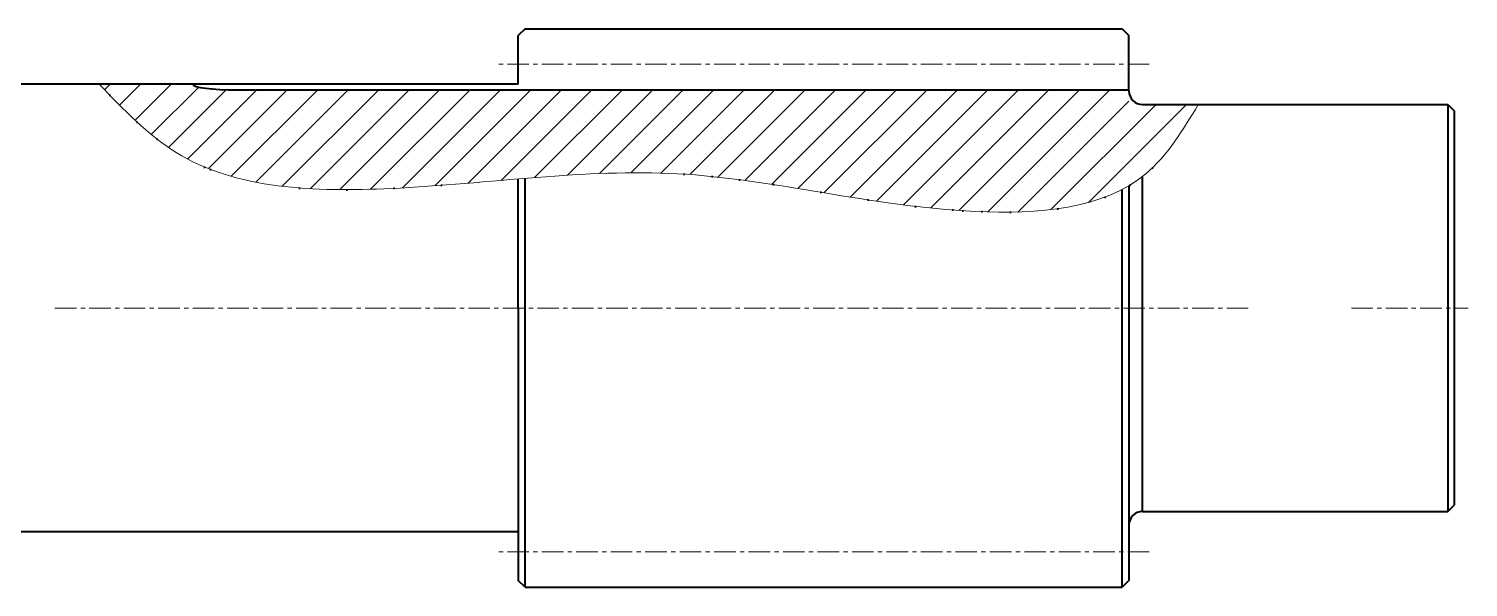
# Model space of a CAD drawing. Header units: millimetres. Extents: x -11382 to 23553, y -372 to 10786.
# Drawn here: x 8967.8 to 9179.9, y 5341.9 to 5424.2 of the extents above; entities that cross this region are included whole.
import ezdxf

# ---------------------------------------------------------------- set-up
doc = ezdxf.new("R2010")
doc.units = ezdxf.units.MM
doc.header["$LTSCALE"] = 0.2
doc.linetypes.add('CENTER', pattern=[50.8, 31.75, -6.35, 6.35, -6.35])
for name, color, linetype, lineweight in [('đường bao thấy', 7, 'Continuous', 40), ('đường kích thước', 90, 'Continuous', 15), ('đường mặt cắt', 160, 'Continuous', 15), ('đường nét tâm', 137, 'CENTER', 15)]:
    doc.layers.add(name, color=color, linetype=linetype, lineweight=lineweight)
pattern_1 = [(0, (6660.682, 2833.013), (0, 6.985), [5.08, -1.905]), (90, (6660.682, 2833.013), (-6.985, 4e-16), [5.08, -1.905])]
pattern_2 = [(45, (6660.6822, 2833.0133), (-2.245064, 2.245064), [])]

msp = doc.modelspace()

# ---------------------------------------------------------------- hatches: boundary and pattern name
at = {"layer": 'đường bao thấy', "ltscale": 0.5}
h = msp.add_hatch(dxfattribs=at)
h.set_pattern_fill('ANGLE', color=256, style=0)
h.set_pattern_definition(pattern_1)
edge = h.paths.add_edge_path(flags=17)
edge.add_spline(control_points=[(8981.533, 5412.573), (8982.356, 5411.753), (8983.189, 5410.951), (8984.039, 5410.181)], knot_values=[4.7732899, 4.7732899, 4.7732899, 4.7732899, 8.206278, 8.206278, 8.206278, 8.206278], degree=3, periodic=0)
edge.add_spline(control_points=[(8984.039, 5410.181), (8984.962, 5409.345), (8985.905, 5408.546), (8986.878, 5407.802)], knot_values=[8.206278, 8.206278, 8.206278, 8.206278, 11.9332247, 11.9332247, 11.9332247, 11.9332247], degree=3, periodic=0)
edge.add_spline(control_points=[(8986.878, 5407.802), (8987.395, 5407.405), (8987.921, 5407.024), (8988.457, 5406.662)], knot_values=[11.9332247, 11.9332247, 11.9332247, 11.9332247, 13.9173834, 13.9173834, 13.9173834, 13.9173834], degree=3, periodic=0)
edge.add_spline(control_points=[(8988.457, 5406.662), (8988.795, 5406.432), (8989.476, 5405.99), (8990.174, 5405.58), (8990.525, 5405.383)], knot_values=[13.9173834, 13.9173834, 13.9173834, 13.9173834, 15.1716587, 16.4125505, 16.4125505, 16.4125505, 16.4125505], degree=3, periodic=0)
edge.add_spline(control_points=[(8990.525, 5405.383), (8991.16, 5405.027), (8991.807, 5404.695), (8992.467, 5404.386)], knot_values=[16.4125505, 16.4125505, 16.4125505, 16.4125505, 18.6565744, 18.6565744, 18.6565744, 18.6565744], degree=3, periodic=0)
edge.add_spline(control_points=[(8992.467, 5404.386), (8993.059, 5404.109), (8993.66, 5403.85), (8994.27, 5403.608)], knot_values=[18.6565744, 18.6565744, 18.6565744, 18.6565744, 20.6708498, 20.6708498, 20.6708498, 20.6708498], degree=3, periodic=0)
edge.add_spline(control_points=[(8994.27, 5403.608), (8995.094, 5403.282), (8995.935, 5402.987), (8996.789, 5402.721)], knot_values=[20.6708498, 20.6708498, 20.6708498, 20.6708498, 23.3931738, 23.3931738, 23.3931738, 23.3931738], degree=3, periodic=0)
edge.add_spline(control_points=[(8996.789, 5402.721), (8997.736, 5402.427), (8998.701, 5402.168), (8999.68, 5401.941)], knot_values=[23.3931738, 23.3931738, 23.3931738, 23.3931738, 26.4134581, 26.4134581, 26.4134581, 26.4134581], degree=3, periodic=0)
edge.add_spline(control_points=[(8999.68, 5401.941), (9000.573, 5401.734), (9001.479, 5401.554), (9002.394, 5401.399)], knot_values=[26.4134581, 26.4134581, 26.4134581, 26.4134581, 29.1686682, 29.1686682, 29.1686682, 29.1686682], degree=3, periodic=0)
edge.add_spline(control_points=[(9002.394, 5401.399), (9003.608, 5401.192), (9004.84, 5401.028), (9006.085, 5400.9)], knot_values=[29.1686682, 29.1686682, 29.1686682, 29.1686682, 32.825091, 32.825091, 32.825091, 32.825091], degree=3, periodic=0)
edge.add_spline(control_points=[(9006.085, 5400.9), (9008.29, 5400.673), (9010.535, 5400.56), (9012.793, 5400.526)], knot_values=[32.825091, 32.825091, 32.825091, 32.825091, 39.3011029, 39.3011029, 39.3011029, 39.3011029], degree=3, periodic=0)
edge.add_spline(control_points=[(9012.793, 5400.526), (9015.561, 5400.484), (9018.365, 5400.561), (9021.141, 5400.692), (9021.157, 5400.693)], knot_values=[39.3011029, 39.3011029, 39.3011029, 39.3011029, 47.2388291, 47.2843613, 47.2843613, 47.2843613, 47.2843613], degree=3, periodic=0)
edge.add_spline(control_points=[(9021.157, 5400.693), (9024.546, 5400.854), (9027.892, 5401.095), (9031.202, 5401.362)], knot_values=[47.2843613, 47.2843613, 47.2843613, 47.2843613, 57.0309554, 57.0309554, 57.0309554, 57.0309554], degree=3, periodic=0)
edge.add_spline(control_points=[(9031.202, 5401.362), (9034.129, 5401.598), (9037.028, 5401.855), (9039.903, 5402.094)], knot_values=[57.0309554, 57.0309554, 57.0309554, 57.0309554, 65.6502112, 65.6502112, 65.6502112, 65.6502112], degree=3, periodic=0)
edge.add_spline(control_points=[(8978.138, 5416.067), (8981.715, 5412.328), (8992.852, 5400.684), (9016.626, 5399.963), (9033.762, 5401.584), (9039.903, 5402.094)], knot_values=[0, 0, 0, 0, 15.1716587, 47.2388291, 65.6502112, 65.6502112, 65.6502112, 65.6502112], degree=3, periodic=0)
edge.add_spline(control_points=[(8978.138, 5416.067), (8979.263, 5414.891), (8980.389, 5413.714), (8981.533, 5412.573)], knot_values=[0, 0, 0, 0, 4.7732899, 4.7732899, 4.7732899, 4.7732899], degree=3, periodic=0)
h = msp.add_hatch(dxfattribs=at)
h.set_pattern_fill('ANSI31', color=256, style=0)
h.set_pattern_definition(pattern_2)
edge = h.paths.add_edge_path(flags=0)
edge.add_spline(control_points=[(8978.138, 5416.067), (8981.715, 5412.328), (8992.852, 5400.684), (9025.279, 5399.701), (9064.283, 5405.929), (9099.71, 5395.718), (9130.929, 5397.898), (9137.832, 5409.283), (9140.127, 5413.067)], knot_values=[0, 0, 0, 0, 15.1716587, 47.2388291, 89.5421195, 133.8282269, 159.5406512, 172.3410902, 172.3410902, 172.3410902, 172.3410902], degree=3, periodic=0)
edge.add_spline(control_points=[(9140.127, 5413.067), (9137.832, 5409.283), (9130.929, 5397.898), (9099.71, 5395.718), (9064.283, 5405.929), (9025.279, 5399.701), (8992.852, 5400.684), (8981.715, 5412.328), (8978.138, 5416.067)], knot_values=[0, 0, 0, 0, 12.800439, 38.5128633, 82.7989707, 125.1022611, 157.1694315, 172.3410902, 172.3410902, 172.3410902, 172.3410902], degree=3, periodic=0)
edge = h.paths.add_edge_path(flags=17)
edge.add_ellipse((9004.664, 5416.067), major_axis=(-12.763, 0.035), ratio=0.1759834, start_angle=0.90115, end_angle=100.91644)
edge.add_ellipse((9004.664, 5416.067), major_axis=(-12.763, 0.035), ratio=0.1759834, start_angle=0.90115, end_angle=100.91644, ccw=False)
edge = h.paths.add_edge_path(flags=16)
edge.add_spline(control_points=[(8978.138, 5416.067), (8981.715, 5412.328), (8992.852, 5400.684), (9025.279, 5399.701), (9064.283, 5405.929), (9099.71, 5395.718), (9130.929, 5397.898), (9137.832, 5409.283), (9140.127, 5413.067)], knot_values=[0, 0, 0, 0, 15.1716587, 47.2388291, 89.5421195, 133.8282269, 159.5406512, 172.3410902, 172.3410902, 172.3410902, 172.3410902], degree=3, periodic=0)
edge.add_spline(control_points=[(8978.138, 5416.067), (8981.715, 5412.328), (8992.852, 5400.684), (9025.279, 5399.701), (9064.283, 5405.929), (9099.71, 5395.718), (9130.929, 5397.898), (9137.832, 5409.283), (9140.127, 5413.067)], knot_values=[0, 0, 0, 0, 15.1716587, 47.2388291, 89.5421195, 133.8282269, 159.5406512, 172.3410902, 172.3410902, 172.3410902, 172.3410902], degree=3, periodic=0)
h = msp.add_hatch(dxfattribs=at)
h.set_pattern_fill('ANSI31', color=256, style=0)
h.set_pattern_definition(pattern_2)
edge = h.paths.add_edge_path(flags=0)
edge.add_spline(control_points=[(8978.138, 5416.067), (8981.715, 5412.328), (8992.852, 5400.684), (9025.279, 5399.701), (9064.283, 5405.929), (9099.71, 5395.718), (9130.929, 5397.898), (9137.832, 5409.283), (9140.127, 5413.067)], knot_values=[0, 0, 0, 0, 15.1716587, 47.2388291, 89.5421195, 133.8282269, 159.5406512, 172.3410902, 172.3410902, 172.3410902, 172.3410902], degree=3, periodic=0)
edge.add_spline(control_points=[(9140.127, 5413.067), (9137.832, 5409.283), (9130.929, 5397.898), (9099.71, 5395.718), (9064.283, 5405.929), (9025.279, 5399.701), (8992.852, 5400.684), (8981.715, 5412.328), (8978.138, 5416.067)], knot_values=[0, 0, 0, 0, 12.800439, 38.5128633, 82.7989707, 125.1022611, 157.1694315, 172.3410902, 172.3410902, 172.3410902, 172.3410902], degree=3, periodic=0)
edge = h.paths.add_edge_path(flags=16)
edge.add_spline(control_points=[(8978.138, 5416.067), (8981.715, 5412.328), (8992.852, 5400.684), (9025.279, 5399.701), (9064.283, 5405.929), (9099.71, 5395.718), (9130.929, 5397.898), (9137.832, 5409.283), (9140.127, 5413.067)], knot_values=[0, 0, 0, 0, 15.1716587, 47.2388291, 89.5421195, 133.8282269, 159.5406512, 172.3410902, 172.3410902, 172.3410902, 172.3410902], degree=3, periodic=0)
edge.add_spline(control_points=[(8978.138, 5416.067), (8981.715, 5412.328), (8992.852, 5400.684), (9025.279, 5399.701), (9064.283, 5405.929), (9099.71, 5395.718), (9130.929, 5397.898), (9137.832, 5409.283), (9140.127, 5413.067)], knot_values=[0, 0, 0, 0, 15.1716587, 47.2388291, 89.5421195, 133.8282269, 159.5406512, 172.3410902, 172.3410902, 172.3410902, 172.3410902], degree=3, periodic=0)
edge = h.paths.add_edge_path(flags=17)
edge.add_spline(control_points=[(8978.138, 5416.067), (8981.715, 5412.328), (8992.852, 5400.684), (9025.279, 5399.701), (9064.283, 5405.929), (9099.71, 5395.718), (9130.929, 5397.898), (9137.832, 5409.283), (9140.127, 5413.067)], knot_values=[0, 0, 0, 0, 15.1716587, 47.2388291, 89.5421195, 133.8282269, 159.5406512, 172.3410902, 172.3410902, 172.3410902, 172.3410902], degree=3, periodic=0)
edge.add_spline(control_points=[(8978.138, 5416.067), (8981.715, 5412.328), (8992.852, 5400.684), (9025.279, 5399.701), (9064.283, 5405.929), (9099.71, 5395.718), (9130.929, 5397.898), (9137.832, 5409.283), (9140.127, 5413.067)], knot_values=[0, 0, 0, 0, 15.1716587, 47.2388291, 89.5421195, 133.8282269, 159.5406512, 172.3410902, 172.3410902, 172.3410902, 172.3410902], degree=3, periodic=0)
h = msp.add_hatch(dxfattribs=at)
h.set_pattern_fill('ANGLE', color=256, style=0)
h.set_pattern_definition(pattern_1)
edge = h.paths.add_edge_path(flags=17)
edge.add_spline(control_points=[(9132.576, 5403.01), (9132.933, 5403.318), (9133.279, 5403.64), (9133.615, 5403.976)], knot_values=[159.7793553, 159.7793553, 159.7793553, 159.7793553, 161.2493758, 161.2493758, 161.2493758, 161.2493758], degree=3, periodic=0)
edge.add_spline(control_points=[(9133.615, 5403.976), (9134.076, 5404.437), (9134.52, 5404.923), (9134.949, 5405.43)], knot_values=[161.2493758, 161.2493758, 161.2493758, 161.2493758, 163.2688901, 163.2688901, 163.2688901, 163.2688901], degree=3, periodic=0)
edge.add_spline(control_points=[(9134.949, 5405.43), (9135.544, 5406.132), (9136.11, 5406.874), (9136.657, 5407.643)], knot_values=[163.2688901, 163.2688901, 163.2688901, 163.2688901, 166.0726175, 166.0726175, 166.0726175, 166.0726175], degree=3, periodic=0)
edge.add_spline(control_points=[(9136.657, 5407.643), (9137.219, 5408.432), (9137.76, 5409.25), (9138.289, 5410.084)], knot_values=[166.0726175, 166.0726175, 166.0726175, 166.0726175, 168.9525787, 168.9525787, 168.9525787, 168.9525787], degree=3, periodic=0)
edge.add_spline(control_points=[(9138.289, 5410.084), (9138.912, 5411.064), (9139.52, 5412.066), (9140.127, 5413.067)], knot_values=[168.9525787, 168.9525787, 168.9525787, 168.9525787, 172.3410902, 172.3410902, 172.3410902, 172.3410902], degree=3, periodic=0)
edge.add_spline(control_points=[(9140.127, 5413.067), (9137.832, 5409.283), (9134.965, 5404.555), (9130.783, 5401.615), (9129.903, 5401.092)], knot_values=[156.3443378, 156.3443378, 156.3443378, 156.3443378, 169.1447768, 172.3410902, 172.3410902, 172.3410902, 172.3410902], degree=3, periodic=0)
edge.add_spline(control_points=[(9129.903, 5401.092), (9130.204, 5401.271), (9130.5, 5401.457), (9130.79, 5401.651)], knot_values=[156.3443378, 156.3443378, 156.3443378, 156.3443378, 157.4374625, 157.4374625, 157.4374625, 157.4374625], degree=3, periodic=0)
edge.add_spline(control_points=[(9130.79, 5401.651), (9131.058, 5401.831), (9131.321, 5402.017), (9131.58, 5402.21)], knot_values=[157.4374625, 157.4374625, 157.4374625, 157.4374625, 158.4471724, 158.4471724, 158.4471724, 158.4471724], degree=3, periodic=0)
edge.add_spline(control_points=[(9131.58, 5402.21), (9131.86, 5402.419), (9132.194, 5402.683), (9132.518, 5402.96), (9132.576, 5403.01)], knot_values=[158.4471724, 158.4471724, 158.4471724, 158.4471724, 159.5406512, 159.7793553, 159.7793553, 159.7793553, 159.7793553], degree=3, periodic=0)
h = msp.add_hatch(dxfattribs=at)
h.set_pattern_fill('ANGLE', color=256, style=0)
h.set_pattern_definition(pattern_1)
edge = h.paths.add_edge_path(flags=17)
edge.add_spline(control_points=[(9128.667, 5400.415), (9128.267, 5400.213), (9127.859, 5400.022), (9127.444, 5399.842)], knot_values=[153.4917219, 153.4917219, 153.4917219, 153.4917219, 154.8824595, 154.8824595, 154.8824595, 154.8824595], degree=3, periodic=0)
edge.add_spline(control_points=[(9127.444, 5399.842), (9127.034, 5399.665), (9126.617, 5399.499), (9126.194, 5399.343)], knot_values=[152.1190517, 152.1190517, 152.1190517, 152.1190517, 153.4917219, 153.4917219, 153.4917219, 153.4917219], degree=3, periodic=0)
edge.add_spline(control_points=[(9126.194, 5399.343), (9125.749, 5399.179), (9125.297, 5399.026), (9124.839, 5398.884)], knot_values=[150.6759568, 150.6759568, 150.6759568, 150.6759568, 152.1190517, 152.1190517, 152.1190517, 152.1190517], degree=3, periodic=0)
edge.add_spline(control_points=[(9124.839, 5398.884), (9123.98, 5398.618), (9123.1, 5398.39), (9122.201, 5398.195)], knot_values=[147.9740105, 147.9740105, 147.9740105, 147.9740105, 150.6759568, 150.6759568, 150.6759568, 150.6759568], degree=3, periodic=0)
edge.add_spline(control_points=[(9122.201, 5398.195), (9121.346, 5398.01), (9120.476, 5397.855), (9119.593, 5397.727)], knot_values=[145.4032092, 145.4032092, 145.4032092, 145.4032092, 147.9740105, 147.9740105, 147.9740105, 147.9740105], degree=3, periodic=0)
edge.add_spline(control_points=[(9119.593, 5397.727), (9118.578, 5397.58), (9117.547, 5397.469), (9116.506, 5397.388)], knot_values=[142.4482572, 142.4482572, 142.4482572, 142.4482572, 145.4032092, 145.4032092, 145.4032092, 145.4032092], degree=3, periodic=0)
edge.add_spline(control_points=[(9116.506, 5397.388), (9115.411, 5397.302), (9114.305, 5397.25), (9113.195, 5397.225)], knot_values=[139.3392035, 139.3392035, 139.3392035, 139.3392035, 142.4482572, 142.4482572, 142.4482572, 142.4482572], degree=3, periodic=0)
edge.add_spline(control_points=[(9113.195, 5397.225), (9111.861, 5397.195), (9110.521, 5397.205), (9109.187, 5397.243)], knot_values=[135.6015052, 135.6015052, 135.6015052, 135.6015052, 139.3392035, 139.3392035, 139.3392035, 139.3392035], degree=3, periodic=0)
edge.add_spline(control_points=[(9109.187, 5397.243), (9108.554, 5397.261), (9106.295, 5397.348), (9104.072, 5397.503), (9102.486, 5397.642)], knot_values=[129.2558254, 129.2558254, 129.2558254, 129.2558254, 131.0291037, 135.6015052, 135.6015052, 135.6015052, 135.6015052], degree=3, periodic=0)
edge.add_spline(control_points=[(9102.486, 5397.642), (9099.041, 5397.945), (9095.672, 5398.379), (9092.356, 5398.871)], knot_values=[119.3236399, 119.3236399, 119.3236399, 119.3236399, 129.2558254, 129.2558254, 129.2558254, 129.2558254], degree=3, periodic=0)
edge.add_spline(control_points=[(9092.356, 5398.871), (9086.886, 5399.682), (9081.561, 5400.65), (9076.278, 5401.444)], knot_values=[102.9352863, 102.9352863, 102.9352863, 102.9352863, 119.3236399, 119.3236399, 119.3236399, 119.3236399], degree=3, periodic=0)
edge.add_spline(control_points=[(9076.278, 5401.444), (9071.961, 5402.093), (9067.283, 5402.674), (9062.572, 5402.901), (9062.179, 5402.918)], knot_values=[88.3237326, 88.3237326, 88.3237326, 88.3237326, 101.7168994, 102.9352863, 102.9352863, 102.9352863, 102.9352863], degree=3, periodic=0)
edge.add_spline(control_points=[(9062.179, 5402.918), (9056.982, 5403.138), (9051.744, 5402.946), (9046.435, 5402.592)], knot_values=[72.2173752, 72.2173752, 72.2173752, 72.2173752, 88.3237326, 88.3237326, 88.3237326, 88.3237326], degree=3, periodic=0)
edge.add_spline(control_points=[(9046.435, 5402.592), (9044.27, 5402.447), (9042.093, 5402.276), (9039.903, 5402.094)], knot_values=[65.6502112, 65.6502112, 65.6502112, 65.6502112, 72.2173752, 72.2173752, 72.2173752, 72.2173752], degree=3, periodic=0)
edge.add_spline(control_points=[(9039.903, 5402.094), (9047.872, 5402.755), (9070.091, 5404.255), (9098.702, 5396.009), (9123.701, 5397.41), (9129.903, 5401.092)], knot_values=[65.6502112, 65.6502112, 65.6502112, 65.6502112, 89.5421195, 133.8282269, 156.3443378, 156.3443378, 156.3443378, 156.3443378], degree=3, periodic=0)
edge.add_spline(control_points=[(9129.825, 5401.046), (9129.851, 5401.062), (9129.877, 5401.077), (9129.903, 5401.092)], knot_values=[156.2508077, 156.2508077, 156.2508077, 156.2508077, 156.3443378, 156.3443378, 156.3443378, 156.3443378], degree=3, periodic=0)
edge.add_spline(control_points=[(9129.825, 5401.046), (9129.447, 5400.824), (9129.061, 5400.614), (9128.667, 5400.415)], knot_values=[154.8824595, 154.8824595, 154.8824595, 154.8824595, 156.2508077, 156.2508077, 156.2508077, 156.2508077], degree=3, periodic=0)
h = msp.add_hatch(dxfattribs=at)
h.set_pattern_fill('ANSI31', color=256, style=0)
h.set_pattern_definition(pattern_2)
edge = h.paths.add_edge_path(flags=16)
edge.add_spline(control_points=[(9046.435, 5402.592), (9047.15, 5402.639), (9047.863, 5402.684), (9048.576, 5402.725)], knot_values=[72.2173752, 72.2173752, 72.2173752, 72.2173752, 74.3860937, 74.3860937, 74.3860937, 74.3860937], degree=3, periodic=0)
edge.add_spline(control_points=[(9048.576, 5402.725), (9047.863, 5402.684), (9047.15, 5402.639), (9046.435, 5402.592)], knot_values=[72.2173752, 72.2173752, 72.2173752, 72.2173752, 74.3860937, 74.3860937, 74.3860937, 74.3860937], degree=3, periodic=0)
edge = h.paths.add_edge_path(flags=16)
edge.add_spline(control_points=[(9041.362, 5402.213), (9043.061, 5402.35), (9044.751, 5402.479), (9046.435, 5402.592)], knot_values=[67.1104024, 67.1104024, 67.1104024, 67.1104024, 72.2173752, 72.2173752, 72.2173752, 72.2173752], degree=3, periodic=0)
edge.add_spline(control_points=[(9041.362, 5402.213), (9043.061, 5402.35), (9044.751, 5402.479), (9046.435, 5402.592)], knot_values=[67.1104024, 67.1104024, 67.1104024, 67.1104024, 72.2173752, 72.2173752, 72.2173752, 72.2173752], degree=3, periodic=0)
edge = h.paths.add_edge_path(flags=16)
edge.add_spline(control_points=[(9074.085, 5401.763), (9074.816, 5401.661), (9075.547, 5401.554), (9076.278, 5401.444)], knot_values=[100.6650317, 100.6650317, 100.6650317, 100.6650317, 102.9352863, 102.9352863, 102.9352863, 102.9352863], degree=3, periodic=0)
edge.add_spline(control_points=[(9062.179, 5402.918), (9062.572, 5402.901), (9067.283, 5402.674), (9071.961, 5402.093), (9076.278, 5401.444)], knot_values=[88.3237326, 88.3237326, 88.3237326, 88.3237326, 89.5421195, 102.9352863, 102.9352863, 102.9352863, 102.9352863], degree=3, periodic=0)
edge.add_spline(control_points=[(9062.179, 5402.918), (9062.572, 5402.901), (9066.551, 5402.709), (9070.507, 5402.265), (9074.085, 5401.763)], knot_values=[88.3237326, 88.3237326, 88.3237326, 88.3237326, 89.5421195, 100.6650317, 100.6650317, 100.6650317, 100.6650317], degree=3, periodic=0)
edge = h.paths.add_edge_path(flags=0)
edge.add_spline(control_points=[(9062.179, 5402.918), (9062.572, 5402.901), (9066.551, 5402.709), (9070.507, 5402.265), (9074.085, 5401.763)], knot_values=[88.3237326, 88.3237326, 88.3237326, 88.3237326, 89.5421195, 100.6650317, 100.6650317, 100.6650317, 100.6650317], degree=3, periodic=0)
edge.add_spline(control_points=[(9062.179, 5402.918), (9062.572, 5402.901), (9066.551, 5402.709), (9070.507, 5402.265), (9074.085, 5401.763)], knot_values=[88.3237326, 88.3237326, 88.3237326, 88.3237326, 89.5421195, 100.6650317, 100.6650317, 100.6650317, 100.6650317], degree=3, periodic=0)
edge = h.paths.add_edge_path(flags=0)
edge.add_spline(control_points=[(9062.179, 5402.918), (9062.572, 5402.901), (9067.283, 5402.674), (9071.961, 5402.093), (9076.278, 5401.444)], knot_values=[88.3237326, 88.3237326, 88.3237326, 88.3237326, 89.5421195, 102.9352863, 102.9352863, 102.9352863, 102.9352863], degree=3, periodic=0)
edge.add_spline(control_points=[(9062.179, 5402.918), (9062.572, 5402.901), (9067.283, 5402.674), (9071.961, 5402.093), (9076.278, 5401.444)], knot_values=[88.3237326, 88.3237326, 88.3237326, 88.3237326, 89.5421195, 102.9352863, 102.9352863, 102.9352863, 102.9352863], degree=3, periodic=0)
edge = h.paths.add_edge_path(flags=17)
edge.add_spline(control_points=[(9046.435, 5402.592), (9051.744, 5402.946), (9056.982, 5403.138), (9062.179, 5402.918)], knot_values=[72.2173752, 72.2173752, 72.2173752, 72.2173752, 88.3237326, 88.3237326, 88.3237326, 88.3237326], degree=3, periodic=0)
edge.add_spline(control_points=[(9046.435, 5402.592), (9051.744, 5402.946), (9056.982, 5403.138), (9062.179, 5402.918)], knot_values=[72.2173752, 72.2173752, 72.2173752, 72.2173752, 88.3237326, 88.3237326, 88.3237326, 88.3237326], degree=3, periodic=0)
edge = h.paths.add_edge_path(flags=16)
edge.add_spline(control_points=[(9048.576, 5402.725), (9053.154, 5402.99), (9057.682, 5403.108), (9062.179, 5402.918)], knot_values=[74.3860937, 74.3860937, 74.3860937, 74.3860937, 88.3237326, 88.3237326, 88.3237326, 88.3237326], degree=3, periodic=0)
edge.add_spline(control_points=[(9048.576, 5402.725), (9053.154, 5402.99), (9057.682, 5403.108), (9062.179, 5402.918)], knot_values=[74.3860937, 74.3860937, 74.3860937, 74.3860937, 88.3237326, 88.3237326, 88.3237326, 88.3237326], degree=3, periodic=0)
h = msp.add_hatch(dxfattribs=at)
h.set_pattern_fill('ANSI31', color=256, style=0)
h.set_pattern_definition(pattern_2)
edge = h.paths.add_edge_path(flags=16)
edge.add_spline(control_points=[(9081.894, 5400.553), (9085.339, 5399.986), (9088.817, 5399.396), (9092.356, 5398.871)], knot_values=[108.7213211, 108.7213211, 108.7213211, 108.7213211, 119.3236399, 119.3236399, 119.3236399, 119.3236399], degree=3, periodic=0)
edge.add_spline(control_points=[(9081.894, 5400.553), (9085.339, 5399.986), (9088.817, 5399.396), (9092.356, 5398.871)], knot_values=[108.7213211, 108.7213211, 108.7213211, 108.7213211, 119.3236399, 119.3236399, 119.3236399, 119.3236399], degree=3, periodic=0)
edge = h.paths.add_edge_path(flags=17)
edge.add_spline(control_points=[(9076.278, 5401.444), (9078.143, 5401.164), (9080.014, 5400.862), (9081.894, 5400.553)], knot_values=[102.9352863, 102.9352863, 102.9352863, 102.9352863, 108.7213211, 108.7213211, 108.7213211, 108.7213211], degree=3, periodic=0)
edge.add_spline(control_points=[(9076.278, 5401.444), (9078.143, 5401.164), (9080.014, 5400.862), (9081.894, 5400.553)], knot_values=[102.9352863, 102.9352863, 102.9352863, 102.9352863, 108.7213211, 108.7213211, 108.7213211, 108.7213211], degree=3, periodic=0)
edge = h.paths.add_edge_path(flags=16)
edge.add_spline(control_points=[(9074.085, 5401.763), (9074.816, 5401.661), (9075.547, 5401.554), (9076.278, 5401.444)], knot_values=[100.6650317, 100.6650317, 100.6650317, 100.6650317, 102.9352863, 102.9352863, 102.9352863, 102.9352863], degree=3, periodic=0)
edge.add_spline(control_points=[(9062.179, 5402.918), (9062.572, 5402.901), (9067.283, 5402.674), (9071.961, 5402.093), (9076.278, 5401.444)], knot_values=[88.3237326, 88.3237326, 88.3237326, 88.3237326, 89.5421195, 102.9352863, 102.9352863, 102.9352863, 102.9352863], degree=3, periodic=0)
edge.add_spline(control_points=[(9062.179, 5402.918), (9062.572, 5402.901), (9066.551, 5402.709), (9070.507, 5402.265), (9074.085, 5401.763)], knot_values=[88.3237326, 88.3237326, 88.3237326, 88.3237326, 89.5421195, 100.6650317, 100.6650317, 100.6650317, 100.6650317], degree=3, periodic=0)
edge = h.paths.add_edge_path(flags=0)
edge.add_spline(control_points=[(9074.085, 5401.763), (9074.816, 5401.661), (9075.547, 5401.554), (9076.278, 5401.444)], knot_values=[100.6650317, 100.6650317, 100.6650317, 100.6650317, 102.9352863, 102.9352863, 102.9352863, 102.9352863], degree=3, periodic=0)
edge.add_spline(control_points=[(9074.085, 5401.763), (9074.816, 5401.661), (9075.547, 5401.554), (9076.278, 5401.444)], knot_values=[100.6650317, 100.6650317, 100.6650317, 100.6650317, 102.9352863, 102.9352863, 102.9352863, 102.9352863], degree=3, periodic=0)
edge = h.paths.add_edge_path(flags=0)
edge.add_spline(control_points=[(9062.179, 5402.918), (9062.572, 5402.901), (9067.283, 5402.674), (9071.961, 5402.093), (9076.278, 5401.444)], knot_values=[88.3237326, 88.3237326, 88.3237326, 88.3237326, 89.5421195, 102.9352863, 102.9352863, 102.9352863, 102.9352863], degree=3, periodic=0)
edge.add_spline(control_points=[(9062.179, 5402.918), (9062.572, 5402.901), (9067.283, 5402.674), (9071.961, 5402.093), (9076.278, 5401.444)], knot_values=[88.3237326, 88.3237326, 88.3237326, 88.3237326, 89.5421195, 102.9352863, 102.9352863, 102.9352863, 102.9352863], degree=3, periodic=0)
h = msp.add_hatch(dxfattribs=at)
h.set_pattern_fill('ANSI31', color=256, style=0)
h.set_pattern_definition(pattern_2)
edge = h.paths.add_edge_path(flags=16)
edge.add_spline(control_points=[(9102.486, 5397.642), (9102.486, 5397.642), (9102.486, 5397.642), (9102.486, 5397.642)], knot_values=[129.2558239, 129.2558239, 129.2558239, 129.2558239, 129.2558254, 129.2558254, 129.2558254, 129.2558254], degree=3, periodic=0)
edge.add_spline(control_points=[(9092.356, 5398.871), (9095.672, 5398.379), (9099.041, 5397.945), (9102.486, 5397.642)], knot_values=[119.3236399, 119.3236399, 119.3236399, 119.3236399, 129.2558254, 129.2558254, 129.2558254, 129.2558254], degree=3, periodic=0)
edge.add_spline(control_points=[(9092.356, 5398.871), (9092.748, 5398.813), (9093.14, 5398.756), (9093.532, 5398.699)], knot_values=[119.3236399, 119.3236399, 119.3236399, 119.3236399, 120.4956166, 120.4956166, 120.4956166, 120.4956166], degree=3, periodic=0)
edge.add_spline(control_points=[(9093.532, 5398.699), (9096.468, 5398.279), (9099.447, 5397.909), (9102.486, 5397.642)], knot_values=[120.4956166, 120.4956166, 120.4956166, 120.4956166, 129.2558239, 129.2558239, 129.2558239, 129.2558239], degree=3, periodic=0)
edge = h.paths.add_edge_path(flags=0)
edge.add_spline(control_points=[(9092.356, 5398.871), (9092.748, 5398.813), (9093.14, 5398.756), (9093.532, 5398.699)], knot_values=[119.3236399, 119.3236399, 119.3236399, 119.3236399, 120.4956166, 120.4956166, 120.4956166, 120.4956166], degree=3, periodic=0)
edge.add_spline(control_points=[(9092.356, 5398.871), (9092.748, 5398.813), (9093.14, 5398.756), (9093.532, 5398.699)], knot_values=[119.3236399, 119.3236399, 119.3236399, 119.3236399, 120.4956166, 120.4956166, 120.4956166, 120.4956166], degree=3, periodic=0)
edge = h.paths.add_edge_path(flags=0)
edge.add_spline(control_points=[(9102.486, 5397.642), (9102.486, 5397.642), (9102.486, 5397.642), (9102.486, 5397.642)], knot_values=[129.2558239, 129.2558239, 129.2558239, 129.2558239, 129.2558254, 129.2558254, 129.2558254, 129.2558254], degree=3, periodic=0)
edge.add_spline(control_points=[(9093.532, 5398.699), (9096.468, 5398.279), (9099.447, 5397.909), (9102.486, 5397.642)], knot_values=[120.4956166, 120.4956166, 120.4956166, 120.4956166, 129.2558239, 129.2558239, 129.2558239, 129.2558239], degree=3, periodic=0)
edge.add_spline(control_points=[(9092.356, 5398.871), (9092.748, 5398.813), (9093.14, 5398.756), (9093.532, 5398.699)], knot_values=[119.3236399, 119.3236399, 119.3236399, 119.3236399, 120.4956166, 120.4956166, 120.4956166, 120.4956166], degree=3, periodic=0)
edge.add_spline(control_points=[(9092.356, 5398.871), (9095.672, 5398.379), (9099.041, 5397.945), (9102.486, 5397.642)], knot_values=[119.3236399, 119.3236399, 119.3236399, 119.3236399, 129.2558254, 129.2558254, 129.2558254, 129.2558254], degree=3, periodic=0)
edge = h.paths.add_edge_path(flags=17)
edge.add_spline(control_points=[(9076.278, 5401.444), (9081.561, 5400.65), (9086.886, 5399.682), (9092.356, 5398.871)], knot_values=[102.9352863, 102.9352863, 102.9352863, 102.9352863, 119.3236399, 119.3236399, 119.3236399, 119.3236399], degree=3, periodic=0)
edge.add_spline(control_points=[(9076.278, 5401.444), (9081.561, 5400.65), (9086.886, 5399.682), (9092.356, 5398.871)], knot_values=[102.9352863, 102.9352863, 102.9352863, 102.9352863, 119.3236399, 119.3236399, 119.3236399, 119.3236399], degree=3, periodic=0)
edge = h.paths.add_edge_path(flags=16)
edge.add_spline(control_points=[(9081.894, 5400.553), (9085.339, 5399.986), (9088.817, 5399.396), (9092.356, 5398.871)], knot_values=[108.7213211, 108.7213211, 108.7213211, 108.7213211, 119.3236399, 119.3236399, 119.3236399, 119.3236399], degree=3, periodic=0)
edge.add_spline(control_points=[(9081.894, 5400.553), (9085.339, 5399.986), (9088.817, 5399.396), (9092.356, 5398.871)], knot_values=[108.7213211, 108.7213211, 108.7213211, 108.7213211, 119.3236399, 119.3236399, 119.3236399, 119.3236399], degree=3, periodic=0)
edge = h.paths.add_edge_path(flags=16)
edge.add_spline(control_points=[(9074.085, 5401.763), (9074.816, 5401.661), (9075.547, 5401.554), (9076.278, 5401.444)], knot_values=[100.6650317, 100.6650317, 100.6650317, 100.6650317, 102.9352863, 102.9352863, 102.9352863, 102.9352863], degree=3, periodic=0)
edge.add_spline(control_points=[(9062.179, 5402.918), (9062.572, 5402.901), (9067.283, 5402.674), (9071.961, 5402.093), (9076.278, 5401.444)], knot_values=[88.3237326, 88.3237326, 88.3237326, 88.3237326, 89.5421195, 102.9352863, 102.9352863, 102.9352863, 102.9352863], degree=3, periodic=0)
edge.add_spline(control_points=[(9062.179, 5402.918), (9062.572, 5402.901), (9066.551, 5402.709), (9070.507, 5402.265), (9074.085, 5401.763)], knot_values=[88.3237326, 88.3237326, 88.3237326, 88.3237326, 89.5421195, 100.6650317, 100.6650317, 100.6650317, 100.6650317], degree=3, periodic=0)
edge = h.paths.add_edge_path(flags=0)
edge.add_spline(control_points=[(9062.179, 5402.918), (9062.572, 5402.901), (9067.283, 5402.674), (9071.961, 5402.093), (9076.278, 5401.444)], knot_values=[88.3237326, 88.3237326, 88.3237326, 88.3237326, 89.5421195, 102.9352863, 102.9352863, 102.9352863, 102.9352863], degree=3, periodic=0)
edge.add_spline(control_points=[(9062.179, 5402.918), (9062.572, 5402.901), (9067.283, 5402.674), (9071.961, 5402.093), (9076.278, 5401.444)], knot_values=[88.3237326, 88.3237326, 88.3237326, 88.3237326, 89.5421195, 102.9352863, 102.9352863, 102.9352863, 102.9352863], degree=3, periodic=0)
h = msp.add_hatch(dxfattribs=at)
h.set_pattern_fill('ANSI31', color=256, style=0)
h.set_pattern_definition(pattern_2)
edge = h.paths.add_edge_path(flags=0)
edge.add_spline(control_points=[(9129.903, 5401.092), (9130.204, 5401.271), (9130.5, 5401.457), (9130.79, 5401.651)], knot_values=[156.3443378, 156.3443378, 156.3443378, 156.3443378, 157.4374625, 157.4374625, 157.4374625, 157.4374625], degree=3, periodic=0)
edge.add_spline(control_points=[(9129.903, 5401.092), (9130.204, 5401.271), (9130.5, 5401.457), (9130.79, 5401.651)], knot_values=[156.3443378, 156.3443378, 156.3443378, 156.3443378, 157.4374625, 157.4374625, 157.4374625, 157.4374625], degree=3, periodic=0)
edge = h.paths.add_edge_path(flags=16)
edge.add_spline(control_points=[(9129.903, 5401.092), (9130.142, 5401.234), (9130.377, 5401.381), (9130.61, 5401.532)], knot_values=[156.3443378, 156.3443378, 156.3443378, 156.3443378, 157.2120042, 157.2120042, 157.2120042, 157.2120042], degree=3, periodic=0)
edge.add_spline(control_points=[(9129.903, 5401.092), (9130.204, 5401.271), (9130.5, 5401.457), (9130.79, 5401.651)], knot_values=[156.3443378, 156.3443378, 156.3443378, 156.3443378, 157.4374625, 157.4374625, 157.4374625, 157.4374625], degree=3, periodic=0)
edge.add_spline(control_points=[(9130.61, 5401.532), (9130.67, 5401.572), (9130.73, 5401.611), (9130.79, 5401.651)], knot_values=[157.2120042, 157.2120042, 157.2120042, 157.2120042, 157.4374625, 157.4374625, 157.4374625, 157.4374625], degree=3, periodic=0)
edge = h.paths.add_edge_path(flags=16)
edge.add_spline(control_points=[(9129.825, 5401.046), (9129.851, 5401.062), (9129.877, 5401.077), (9129.903, 5401.092)], knot_values=[156.2508077, 156.2508077, 156.2508077, 156.2508077, 156.344331, 156.344331, 156.344331, 156.344331], degree=3, periodic=0)
edge.add_spline(control_points=[(9129.825, 5401.046), (9129.851, 5401.062), (9129.877, 5401.077), (9129.903, 5401.092)], knot_values=[156.2508077, 156.2508077, 156.2508077, 156.2508077, 156.344331, 156.344331, 156.344331, 156.344331], degree=3, periodic=0)
edge = h.paths.add_edge_path(flags=17)
edge.add_spline(control_points=[(9129.825, 5401.046), (9129.851, 5401.062), (9129.877, 5401.077), (9129.903, 5401.092)], knot_values=[156.2508077, 156.2508077, 156.2508077, 156.2508077, 156.3443378, 156.3443378, 156.3443378, 156.3443378], degree=3, periodic=0)
edge.add_spline(control_points=[(9129.825, 5401.046), (9129.851, 5401.062), (9129.877, 5401.077), (9129.903, 5401.092)], knot_values=[156.2508077, 156.2508077, 156.2508077, 156.2508077, 156.3443378, 156.3443378, 156.3443378, 156.3443378], degree=3, periodic=0)
h = msp.add_hatch(dxfattribs=at)
h.set_pattern_fill('ANSI31', color=256, style=0)
h.set_pattern_definition(pattern_2)
edge = h.paths.add_edge_path(flags=0)
edge.add_spline(control_points=[(9129.903, 5401.092), (9130.142, 5401.234), (9130.377, 5401.381), (9130.61, 5401.532)], knot_values=[156.3443378, 156.3443378, 156.3443378, 156.3443378, 157.2120042, 157.2120042, 157.2120042, 157.2120042], degree=3, periodic=0)
edge.add_spline(control_points=[(9129.903, 5401.092), (9130.142, 5401.234), (9130.377, 5401.381), (9130.61, 5401.532)], knot_values=[156.3443378, 156.3443378, 156.3443378, 156.3443378, 157.2120042, 157.2120042, 157.2120042, 157.2120042], degree=3, periodic=0)
edge = h.paths.add_edge_path(flags=0)
edge.add_spline(control_points=[(9129.903, 5401.092), (9130.204, 5401.271), (9130.5, 5401.457), (9130.79, 5401.651)], knot_values=[156.3443378, 156.3443378, 156.3443378, 156.3443378, 157.4374625, 157.4374625, 157.4374625, 157.4374625], degree=3, periodic=0)
edge.add_spline(control_points=[(9129.903, 5401.092), (9130.204, 5401.271), (9130.5, 5401.457), (9130.79, 5401.651)], knot_values=[156.3443378, 156.3443378, 156.3443378, 156.3443378, 157.4374625, 157.4374625, 157.4374625, 157.4374625], degree=3, periodic=0)
edge = h.paths.add_edge_path(flags=16)
edge.add_spline(control_points=[(9129.903, 5401.092), (9130.142, 5401.234), (9130.377, 5401.381), (9130.61, 5401.532)], knot_values=[156.3443378, 156.3443378, 156.3443378, 156.3443378, 157.2120042, 157.2120042, 157.2120042, 157.2120042], degree=3, periodic=0)
edge.add_spline(control_points=[(9129.903, 5401.092), (9130.204, 5401.271), (9130.5, 5401.457), (9130.79, 5401.651)], knot_values=[156.3443378, 156.3443378, 156.3443378, 156.3443378, 157.4374625, 157.4374625, 157.4374625, 157.4374625], degree=3, periodic=0)
edge.add_spline(control_points=[(9130.61, 5401.532), (9130.67, 5401.572), (9130.73, 5401.611), (9130.79, 5401.651)], knot_values=[157.2120042, 157.2120042, 157.2120042, 157.2120042, 157.4374625, 157.4374625, 157.4374625, 157.4374625], degree=3, periodic=0)
edge = h.paths.add_edge_path(flags=17)
edge.add_spline(control_points=[(9129.903, 5401.092), (9129.903, 5401.092), (9129.903, 5401.092), (9129.903, 5401.092)], knot_values=[156.344331, 156.344331, 156.344331, 156.344331, 156.3443378, 156.3443378, 156.3443378, 156.3443378], degree=3, periodic=0)
edge.add_spline(control_points=[(9129.903, 5401.092), (9129.903, 5401.092), (9129.903, 5401.092), (9129.903, 5401.092)], knot_values=[156.344331, 156.344331, 156.344331, 156.344331, 156.3443378, 156.3443378, 156.3443378, 156.3443378], degree=3, periodic=0)
edge = h.paths.add_edge_path(flags=16)
edge.add_spline(control_points=[(9129.825, 5401.046), (9129.851, 5401.062), (9129.877, 5401.077), (9129.903, 5401.092)], knot_values=[156.2508077, 156.2508077, 156.2508077, 156.2508077, 156.344331, 156.344331, 156.344331, 156.344331], degree=3, periodic=0)
edge.add_spline(control_points=[(9129.825, 5401.046), (9129.851, 5401.062), (9129.877, 5401.077), (9129.903, 5401.092)], knot_values=[156.2508077, 156.2508077, 156.2508077, 156.2508077, 156.344331, 156.344331, 156.344331, 156.344331], degree=3, periodic=0)
h = msp.add_hatch(dxfattribs=at)
h.set_pattern_fill('ANSI31', color=256, style=0)
h.set_pattern_definition(pattern_2)
edge = h.paths.add_edge_path(flags=17)
edge.add_spline(control_points=[(9130.79, 5401.651), (9131.058, 5401.831), (9131.321, 5402.017), (9131.58, 5402.21)], knot_values=[157.4374625, 157.4374625, 157.4374625, 157.4374625, 158.4471724, 158.4471724, 158.4471724, 158.4471724], degree=3, periodic=0)
edge.add_spline(control_points=[(9130.79, 5401.651), (9131.058, 5401.831), (9131.321, 5402.017), (9131.58, 5402.21)], knot_values=[157.4374625, 157.4374625, 157.4374625, 157.4374625, 158.4471724, 158.4471724, 158.4471724, 158.4471724], degree=3, periodic=0)
edge = h.paths.add_edge_path(flags=16)
edge.add_spline(control_points=[(9130.79, 5401.651), (9130.869, 5401.705), (9130.949, 5401.758), (9131.027, 5401.813)], knot_values=[157.4374625, 157.4374625, 157.4374625, 157.4374625, 157.7369432, 157.7369432, 157.7369432, 157.7369432], degree=3, periodic=0)
edge.add_spline(control_points=[(9130.79, 5401.651), (9130.869, 5401.705), (9130.949, 5401.758), (9131.027, 5401.813)], knot_values=[157.4374625, 157.4374625, 157.4374625, 157.4374625, 157.7369432, 157.7369432, 157.7369432, 157.7369432], degree=3, periodic=0)
edge = h.paths.add_edge_path(flags=0)
edge.add_spline(control_points=[(9130.61, 5401.532), (9130.67, 5401.572), (9130.73, 5401.611), (9130.79, 5401.651)], knot_values=[157.2120042, 157.2120042, 157.2120042, 157.2120042, 157.4374625, 157.4374625, 157.4374625, 157.4374625], degree=3, periodic=0)
edge.add_spline(control_points=[(9130.61, 5401.532), (9130.67, 5401.572), (9130.73, 5401.611), (9130.79, 5401.651)], knot_values=[157.2120042, 157.2120042, 157.2120042, 157.2120042, 157.4374625, 157.4374625, 157.4374625, 157.4374625], degree=3, periodic=0)
edge = h.paths.add_edge_path(flags=0)
edge.add_spline(control_points=[(9129.903, 5401.092), (9130.204, 5401.271), (9130.5, 5401.457), (9130.79, 5401.651)], knot_values=[156.3443378, 156.3443378, 156.3443378, 156.3443378, 157.4374625, 157.4374625, 157.4374625, 157.4374625], degree=3, periodic=0)
edge.add_spline(control_points=[(9129.903, 5401.092), (9130.204, 5401.271), (9130.5, 5401.457), (9130.79, 5401.651)], knot_values=[156.3443378, 156.3443378, 156.3443378, 156.3443378, 157.4374625, 157.4374625, 157.4374625, 157.4374625], degree=3, periodic=0)
edge = h.paths.add_edge_path(flags=16)
edge.add_spline(control_points=[(9129.903, 5401.092), (9130.142, 5401.234), (9130.377, 5401.381), (9130.61, 5401.532)], knot_values=[156.3443378, 156.3443378, 156.3443378, 156.3443378, 157.2120042, 157.2120042, 157.2120042, 157.2120042], degree=3, periodic=0)
edge.add_spline(control_points=[(9129.903, 5401.092), (9130.204, 5401.271), (9130.5, 5401.457), (9130.79, 5401.651)], knot_values=[156.3443378, 156.3443378, 156.3443378, 156.3443378, 157.4374625, 157.4374625, 157.4374625, 157.4374625], degree=3, periodic=0)
edge.add_spline(control_points=[(9130.61, 5401.532), (9130.67, 5401.572), (9130.73, 5401.611), (9130.79, 5401.651)], knot_values=[157.2120042, 157.2120042, 157.2120042, 157.2120042, 157.4374625, 157.4374625, 157.4374625, 157.4374625], degree=3, periodic=0)
h = msp.add_hatch(dxfattribs=at)
h.set_pattern_fill('ANSI31', color=256, style=0)
h.set_pattern_definition(pattern_2)
edge = h.paths.add_edge_path(flags=16)
edge.add_spline(control_points=[(9109.741, 5397.229), (9110.891, 5397.203), (9112.045, 5397.199), (9113.195, 5397.225)], knot_values=[136.118649, 136.118649, 136.118649, 136.118649, 139.3392035, 139.3392035, 139.3392035, 139.3392035], degree=3, periodic=0)
edge.add_spline(control_points=[(9109.741, 5397.229), (9110.891, 5397.203), (9112.045, 5397.199), (9113.195, 5397.225)], knot_values=[136.118649, 136.118649, 136.118649, 136.118649, 139.3392035, 139.3392035, 139.3392035, 139.3392035], degree=3, periodic=0)
edge = h.paths.add_edge_path(flags=16)
edge.add_spline(control_points=[(9109.187, 5397.243), (9109.372, 5397.237), (9109.556, 5397.233), (9109.741, 5397.229)], knot_values=[135.6015052, 135.6015052, 135.6015052, 135.6015052, 136.118649, 136.118649, 136.118649, 136.118649], degree=3, periodic=0)
edge.add_spline(control_points=[(9109.187, 5397.243), (9109.372, 5397.237), (9109.556, 5397.233), (9109.741, 5397.229)], knot_values=[135.6015052, 135.6015052, 135.6015052, 135.6015052, 136.118649, 136.118649, 136.118649, 136.118649], degree=3, periodic=0)
edge = h.paths.add_edge_path()
edge.add_spline(control_points=[(9109.187, 5397.243), (9110.521, 5397.205), (9111.861, 5397.195), (9113.195, 5397.225)], knot_values=[135.6015052, 135.6015052, 135.6015052, 135.6015052, 139.3392035, 139.3392035, 139.3392035, 139.3392035], degree=3, periodic=0)
edge.add_spline(control_points=[(9109.187, 5397.243), (9110.521, 5397.205), (9111.861, 5397.195), (9113.195, 5397.225)], knot_values=[135.6015052, 135.6015052, 135.6015052, 135.6015052, 139.3392035, 139.3392035, 139.3392035, 139.3392035], degree=3, periodic=0)
edge = h.paths.add_edge_path(flags=16)
edge.add_spline(control_points=[(9107.012, 5397.329), (9107.106, 5397.324), (9107.828, 5397.289), (9108.554, 5397.261), (9109.187, 5397.243)], knot_values=[133.5619038, 133.5619038, 133.5619038, 133.5619038, 133.8282269, 135.6015052, 135.6015052, 135.6015052, 135.6015052], degree=3, periodic=0)
edge.add_spline(control_points=[(9102.486, 5397.642), (9104.072, 5397.503), (9106.295, 5397.348), (9108.554, 5397.261), (9109.187, 5397.243)], knot_values=[129.2558254, 129.2558254, 129.2558254, 129.2558254, 133.8282269, 135.6015052, 135.6015052, 135.6015052, 135.6015052], degree=3, periodic=0)
edge.add_spline(control_points=[(9102.486, 5397.642), (9103.979, 5397.511), (9105.487, 5397.404), (9107.012, 5397.329)], knot_values=[129.2558254, 129.2558254, 129.2558254, 129.2558254, 133.5619038, 133.5619038, 133.5619038, 133.5619038], degree=3, periodic=0)
edge = h.paths.add_edge_path(flags=0)
edge.add_spline(control_points=[(9107.012, 5397.329), (9107.106, 5397.324), (9107.828, 5397.289), (9108.554, 5397.261), (9109.187, 5397.243)], knot_values=[133.5619038, 133.5619038, 133.5619038, 133.5619038, 133.8282269, 135.6015052, 135.6015052, 135.6015052, 135.6015052], degree=3, periodic=0)
edge.add_spline(control_points=[(9107.012, 5397.329), (9107.106, 5397.324), (9107.828, 5397.289), (9108.554, 5397.261), (9109.187, 5397.243)], knot_values=[133.5619038, 133.5619038, 133.5619038, 133.5619038, 133.8282269, 135.6015052, 135.6015052, 135.6015052, 135.6015052], degree=3, periodic=0)
edge = h.paths.add_edge_path(flags=0)
edge.add_spline(control_points=[(9102.486, 5397.642), (9104.072, 5397.503), (9106.295, 5397.348), (9108.554, 5397.261), (9109.187, 5397.243)], knot_values=[129.2558254, 129.2558254, 129.2558254, 129.2558254, 133.8282269, 135.6015052, 135.6015052, 135.6015052, 135.6015052], degree=3, periodic=0)
edge.add_spline(control_points=[(9102.486, 5397.642), (9104.072, 5397.503), (9106.295, 5397.348), (9108.554, 5397.261), (9109.187, 5397.243)], knot_values=[129.2558254, 129.2558254, 129.2558254, 129.2558254, 133.8282269, 135.6015052, 135.6015052, 135.6015052, 135.6015052], degree=3, periodic=0)
at = {"layer": 'đường mặt cắt', "ltscale": 0.5}
h = msp.add_hatch(dxfattribs=at)
h.set_pattern_fill('ANSI31', color=256, style=0)
h.set_pattern_definition([(45, (6833.1822, 2717.2227), (-2.245064, 2.245064), [])])
edge = h.paths.add_edge_path()
edge.add_spline(control_points=[(8978.138, 5416.067), (8981.715, 5412.328), (8992.852, 5400.684), (9025.279, 5399.701), (9064.283, 5405.929), (9099.71, 5395.718), (9130.929, 5397.898), (9137.832, 5409.283), (9140.127, 5413.067)], knot_values=[0, 0, 0, 0, 15.1716587, 47.2388291, 89.5421195, 133.8282269, 159.5406512, 172.3410902, 172.3410902, 172.3410902, 172.3410902], degree=3, periodic=0)
edge.add_line((9140.127, 5413.067), (9129.903, 5413.067))
edge.add_line((9129.903, 5413.067), (9129.903, 5415.237))
edge.add_line((9129.903, 5415.237), (8998.488, 5415.237))
edge.add_ellipse((8998.488, 5416.067), major_axis=(-6.585, 0), ratio=0.1260414, start_angle=0, end_angle=90, ccw=False)
edge.add_line((8991.872, 5416.067), (8978.138, 5416.067))

# ---------------------------------------------------------------- linework, layer by layer
at = {"layer": 'đường bao thấy', "ltscale": 0.5}
for p, q in [((9040.903, 5424.237), (9039.903, 5423.237)), ((9039.903, 5416.067), (9039.903, 5423.237)), ((9040.903, 5424.237), (9128.903, 5424.237)), ((9128.903, 5424.237), (9129.903, 5423.237)), ((9129.903, 5415.067), (9129.903, 5423.237)), ((9039.903, 5416.067), (8943.903, 5416.067)), ((8991.903, 5416.067), (8978.138, 5416.067)), ((8998.488, 5415.237), (9129.903, 5415.237)), ((9131.903, 5413.067), (9176.903, 5413.067)), ((9176.903, 5413.067), (9177.903, 5412.067)), ((9176.903, 5413.067), (9176.903, 5353.067)), ((9177.903, 5354.067), (9177.903, 5412.067)), ((9039.903, 5383.067), (9039.903, 5402.094)), ((9040.903, 5341.897), (9040.903, 5402.176)), ((9131.903, 5353.067), (9131.903, 5402.456)), ((9128.903, 5341.897), (9128.903, 5400.536)), ((9129.903, 5401.092), (9129.903, 5342.897)), ((9039.903, 5383.067), (9039.903, 5342.897)), ((9131.903, 5353.067), (9176.903, 5353.067)), ((9176.903, 5353.067), (9177.903, 5354.067)), ((9039.903, 5350.067), (8943.903, 5350.067)), ((9040.903, 5341.897), (9039.903, 5342.897)), ((9040.903, 5341.897), (9128.903, 5341.897)), ((9129.903, 5342.897), (9128.903, 5341.897))]:
    msp.add_line(p, q, dxfattribs=at)
for centre, start, end in [((9131.903, 5415.067), 180, 270), ((9131.903, 5351.067), 90, 180)]:
    msp.add_arc(centre, 2, start, end, dxfattribs=at)
msp.add_ellipse((8998.488, 5416.067), major_axis=(-6.585, 0), ratio=0.1260414, start_param=0, end_param=1.5707963, dxfattribs=at)
at = {"layer": 'đường kích thước', "ltscale": 0.5}
msp.add_spline([(8978.138, 5416.067), (8989.484, 5405.996), (9021.11, 5400.691), (9063.357, 5402.861), (9107.295, 5397.315), (9132.402, 5402.861), (9140.127, 5413.067)], degree=3, dxfattribs=at)
at = {"layer": 'đường nét tâm', "ltscale": 0.5}
for p, q in [((9132.903, 5419.037), (9036.903, 5419.037)), ((8971.595, 5383.067), (9147.951, 5383.067)), ((9162.678, 5383.067), (9179.903, 5383.067)), ((9132.903, 5347.097), (9036.903, 5347.097))]:
    msp.add_line(p, q, dxfattribs=at)

doc.saveas('drawing.dxf')
